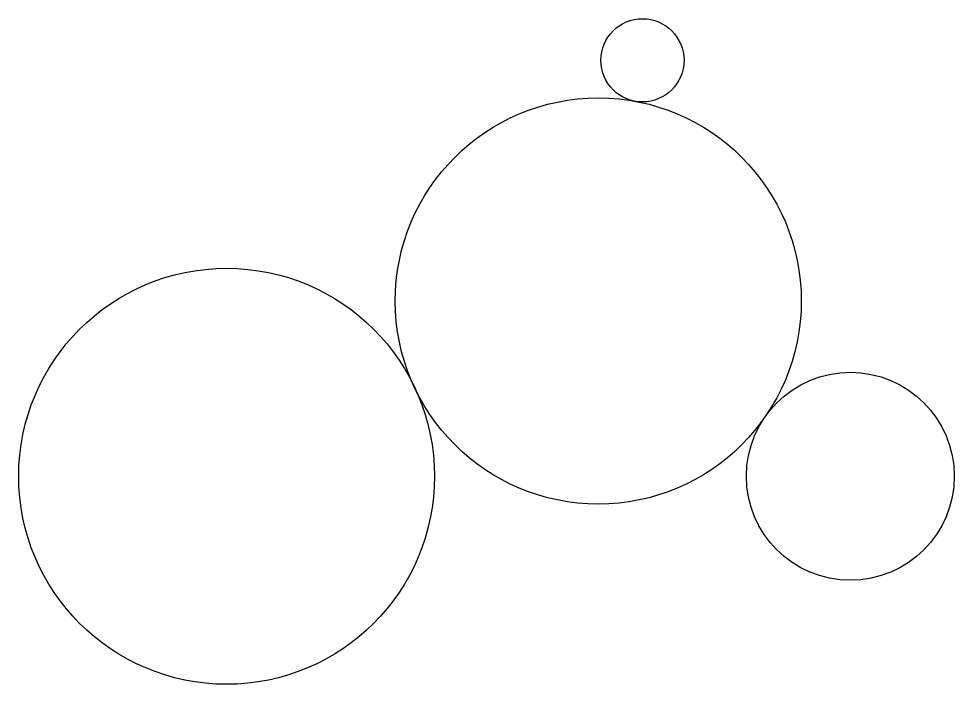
# Model space of a CAD drawing. Header units: millimetres. Extents: x 0 to 45, y 0 to 32.
import ezdxf

# ---------------------------------------------------------------- set-up
doc = ezdxf.new("R2010")
doc.units = ezdxf.units.MM
doc.layers.get('0').update_dxf_attribs({"lineweight": 25, "true_color": 0xffffff})

msp = doc.modelspace()

# ---------------------------------------------------------------- linework, layer by layer
for centre, radius in [((30, 30), 2), ((27.877, 18.428), 9.765), ((10, 10), 10), ((40, 10), 5)]:
    msp.add_circle(centre, radius)

doc.saveas('drawing.dxf')
